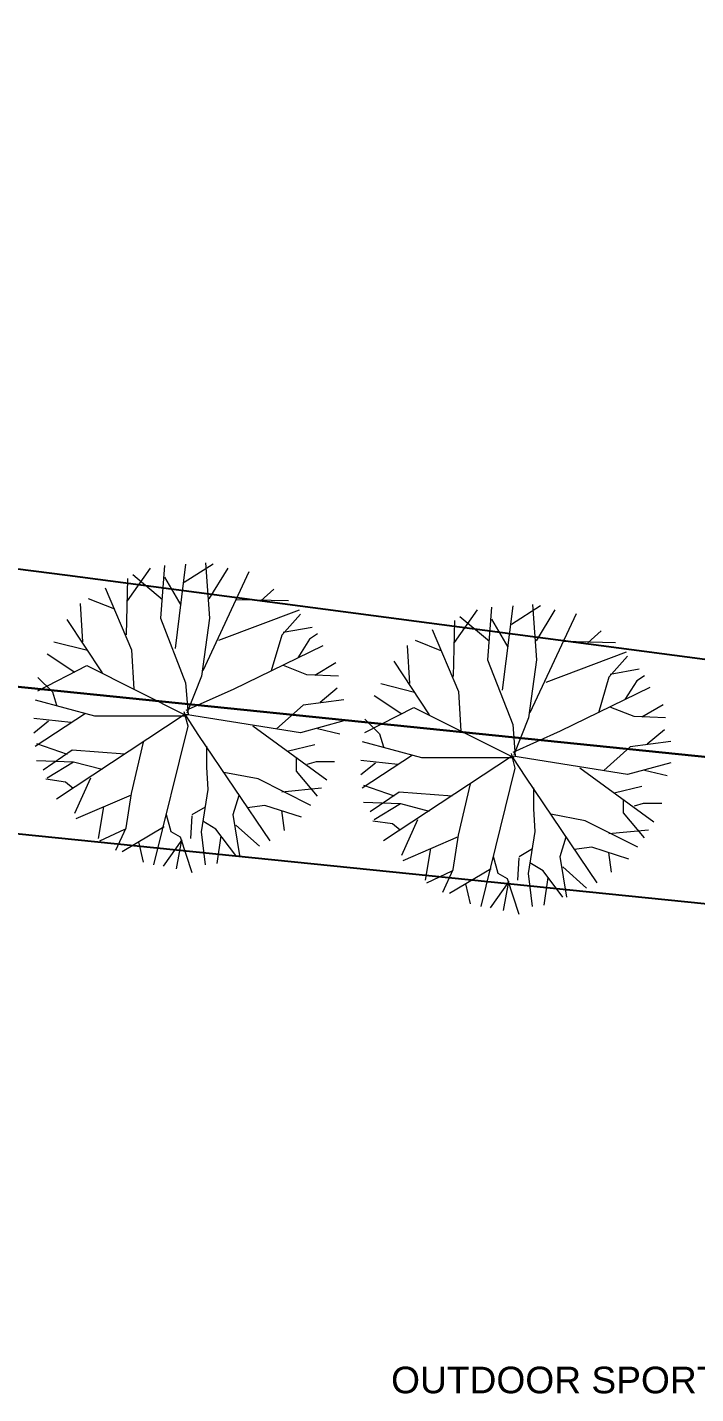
# Model space of a CAD drawing. Header units: millimetres. Extents: x 3079 to 579737, y 1565 to 1161826.
# Drawn here: x 469906 to 495022, y 1017681 to 1069023 of the extents above; entities that cross this region are included whole.
import ezdxf

# ---------------------------------------------------------------- set-up
doc = ezdxf.new("R2010")
doc.units = ezdxf.units.MM
doc.layers.add('IG-Area', color=250, linetype='Continuous', lineweight=30)
doc.layers.add('IG-Elevation', color=252, linetype='Continuous')
doc.layers.add('TREES', color=72, linetype='Continuous', lineweight=5, transparency=0.05)
doc.styles.get("Standard").update_dxf_attribs({"font": 'arial.ttf'})

msp = doc.modelspace()

# ---------------------------------------------------------------- linework, layer by layer
msp.add_line((527648, 1032795), (397916, 1046005))
at = {"layer": 'IG-Area'}
msp.add_line((543170, 1036742), (379262, 1053434), dxfattribs=at)
at = {"layer": 'IG-Elevation'}
msp.add_lwpolyline([(541535, 1066753), (538702, 1042477), (537651, 1040384), (533388, 1040252), (471411, 1048426), (456861, 1050283), (455778, 1053183), (456942, 1066477), (457253, 1069023)], dxfattribs=at)
msp.add_lwpolyline([(541535, 1066753), (538702, 1042477), (537651, 1040384), (533388, 1040252), (471411, 1048426), (456861, 1050283), (455778, 1053183), (456942, 1066477), (457253, 1069023)], dxfattribs=at)
msp.add_lwpolyline([(541535, 1066753), (538702, 1042477), (537651, 1040384), (533388, 1040252), (471411, 1048426), (456861, 1050283), (455778, 1053183), (456942, 1066477), (457253, 1069023)], dxfattribs=at)
at = {"layer": 'TREES'}
for p, q in [((474517, 1048706), (473652, 1047472)), ((473872, 1048457), (474989, 1047527)), ((475062, 1048803), (474912, 1046822)), ((475856, 1048853), (475458, 1045685)), ((476895, 1048853), (475806, 1048158)), ((478235, 1048557), (476499, 1044840)), ((476597, 1048902), (476746, 1046822)), ((477440, 1048706), (476733, 1047545)), ((472832, 1047962), (473823, 1045635)), ((473673, 1048308), (473615, 1046193)), ((475062, 1048358), (475675, 1047304)), ((479175, 1047912), (478680, 1047467)), ((472187, 1047564), (473178, 1047168)), ((479720, 1047467), (477754, 1047509)), ((471888, 1047368), (471980, 1045931)), ((480116, 1047119), (477095, 1045980)), ((480166, 1046969), (479471, 1046180)), ((486807, 1047136), (485942, 1045902)), ((486162, 1046887), (487279, 1045956)), ((487352, 1047233), (487202, 1045252)), ((488146, 1047283), (487748, 1044114)), ((489185, 1047283), (488096, 1046588)), ((490525, 1046987), (488789, 1043270)), ((488887, 1047332), (489035, 1045252)), ((489730, 1047136), (489022, 1045975)), ((471393, 1046772), (472722, 1044762)), ((474912, 1046822), (475856, 1044395)), ((476746, 1046822), (476450, 1044642)), ((480614, 1046474), (479521, 1046280)), ((485122, 1046392), (486113, 1044065)), ((485963, 1046738), (485905, 1044623)), ((487352, 1046788), (487965, 1045734)), ((470898, 1045931), (472166, 1045616)), ((479471, 1046180), (479075, 1044840)), ((480515, 1046031), (480066, 1045336)), ((480810, 1046230), (480515, 1046031)), ((484477, 1045994), (485468, 1045598)), ((492010, 1045896), (490044, 1045939)), ((491465, 1046342), (490970, 1045896)), ((470652, 1045485), (471692, 1044791)), ((473823, 1045635), (473912, 1044149)), ((481010, 1045784), (477639, 1044146)), ((484178, 1045797), (484270, 1044361)), ((492406, 1045548), (489385, 1044410)), ((492456, 1045399), (491761, 1044609)), ((470302, 1044096), (472137, 1045040)), ((472137, 1045040), (475904, 1043157)), ((480415, 1044692), (479539, 1045040)), ((481505, 1045140), (480709, 1044668)), ((483683, 1045202), (485012, 1043192)), ((487202, 1045252), (488146, 1042825)), ((489035, 1045252), (488740, 1043072)), ((492904, 1044904), (491811, 1044710)), ((470302, 1044594), (470848, 1044047)), ((475856, 1044395), (475952, 1043205)), ((476450, 1044642), (475904, 1043255)), ((481604, 1044642), (480415, 1044692)), ((483188, 1044361), (484456, 1044046)), ((491761, 1044609), (491365, 1043270)), ((492805, 1044461), (492356, 1043766)), ((493100, 1044659), (492805, 1044461)), ((470848, 1044047), (470997, 1043552)), ((477639, 1044146), (475861, 1043349)), ((481555, 1044197), (480910, 1043651)), ((482942, 1043915), (483981, 1043221)), ((486113, 1044065), (486202, 1042578)), ((493300, 1044214), (489929, 1042576)), ((470203, 1043751), (472434, 1043157)), ((475952, 1042761), (475806, 1043305)), ((480266, 1043552), (479275, 1042662)), ((481803, 1043751), (480266, 1043552)), ((482592, 1042526), (484427, 1043469)), ((484427, 1043469), (488194, 1041587)), ((492705, 1043121), (491829, 1043469)), ((493795, 1043570), (492998, 1043098)), ((470154, 1043058), (471543, 1042908)), ((470154, 1042512), (470698, 1042958)), ((470203, 1042017), (472088, 1043255)), ((470997, 1040034), (475806, 1043205)), ((472434, 1043157), (475856, 1043157)), ((474666, 1037557), (475952, 1042761)), ((480166, 1042512), (475856, 1043205)), ((476350, 1042413), (475879, 1043147)), ((481159, 1040728), (478381, 1042761)), ((481803, 1042958), (480166, 1042512)), ((482592, 1043024), (483138, 1042477)), ((488146, 1042825), (488242, 1041635)), ((488740, 1043072), (488194, 1041685)), ((493894, 1043072), (492705, 1043121)), ((479026, 1038448), (476350, 1042413)), ((481655, 1042462), (480810, 1042662)), ((483138, 1042477), (483287, 1041981)), ((489929, 1042576), (488151, 1041779)), ((493845, 1042626), (493200, 1042081)), ((470253, 1042117), (471403, 1041715)), ((470502, 1041123), (471592, 1041868)), ((471592, 1041868), (473576, 1041718)), ((473823, 1040232), (474268, 1042167)), ((476646, 1041223), (476646, 1042017)), ((480711, 1042067), (479670, 1041817)), ((482493, 1042181), (484724, 1041587)), ((488242, 1041191), (488096, 1041735)), ((492556, 1041981), (491565, 1041092)), ((494093, 1042181), (492556, 1041981)), ((470253, 1041472), (471642, 1041422)), ((470652, 1040827), (471642, 1041422)), ((471642, 1041422), (472722, 1041142)), ((476696, 1040382), (476646, 1041223)), ((480019, 1041076), (480019, 1041571)), ((480761, 1041422), (480415, 1041322)), ((481455, 1041422), (480761, 1041422)), ((482444, 1041487), (483833, 1041338)), ((482444, 1040942), (482988, 1041387)), ((482493, 1040446), (484377, 1041685)), ((483287, 1038463), (488096, 1041635)), ((484724, 1041587), (488146, 1041587)), ((492456, 1040942), (488146, 1041635)), ((488639, 1040842), (488169, 1041576)), ((494093, 1041387), (492456, 1040942)), ((470601, 1040778), (471343, 1040677)), ((471692, 1039488), (472287, 1040827)), ((478580, 1040778), (477291, 1041026)), ((480564, 1039786), (478580, 1040778)), ((480810, 1040133), (480019, 1041076)), ((486956, 1035987), (488242, 1041191)), ((491316, 1036878), (488639, 1040842)), ((493449, 1039158), (490671, 1041191)), ((493945, 1040892), (493100, 1041092)), ((471343, 1040677), (471626, 1040434)), ((473623, 1038943), (473823, 1040232)), ((476450, 1038793), (476696, 1040382)), ((480960, 1040431), (479471, 1040282)), ((482543, 1040547), (483693, 1040145)), ((482792, 1039553), (483882, 1040298)), ((483882, 1040298), (485866, 1040148)), ((486113, 1038662), (486558, 1040596)), ((488936, 1039653), (488936, 1040446)), ((493001, 1040496), (491960, 1040247)), ((471741, 1039291), (473823, 1040182)), ((472583, 1038547), (472782, 1039737)), ((476101, 1039438), (476597, 1039737)), ((477639, 1039438), (477868, 1040175)), ((478829, 1039786), (478164, 1039693)), ((480215, 1039341), (478829, 1039786)), ((482543, 1039902), (483932, 1039852)), ((482942, 1039257), (483932, 1039852)), ((483932, 1039852), (485012, 1039572)), ((492309, 1039506), (492309, 1040001)), ((493051, 1039852), (492705, 1039752)), ((493745, 1039852), (493051, 1039852)), ((475311, 1038793), (475138, 1039433)), ((476051, 1038547), (476101, 1039389)), ((476995, 1038894), (476499, 1039192)), ((477886, 1037902), (477639, 1039438)), ((479571, 1038843), (479471, 1039588)), ((482891, 1039207), (483633, 1039107)), ((483981, 1037918), (484577, 1039257)), ((488986, 1038811), (488936, 1039653)), ((490870, 1039207), (489581, 1039456)), ((492854, 1038216), (490870, 1039207)), ((493100, 1038562), (492309, 1039506)), ((472632, 1038448), (473576, 1038894)), ((473228, 1038102), (473623, 1038943)), ((473476, 1038052), (475043, 1038987)), ((475657, 1038597), (475311, 1038793)), ((476597, 1037557), (476450, 1038793)), ((477737, 1037902), (476995, 1038894)), ((478630, 1038249), (477737, 1039042)), ((483633, 1039107), (483916, 1038864)), ((485913, 1037373), (486113, 1038662)), ((488740, 1037223), (488986, 1038811)), ((493250, 1038861), (491761, 1038712)), ((474268, 1037653), (474098, 1038411)), ((475707, 1038498), (475012, 1037506)), ((475507, 1037407), (475707, 1038498)), ((476101, 1037257), (475657, 1038597)), ((477044, 1037604), (477191, 1038646)), ((484031, 1037721), (486113, 1038612)), ((484872, 1036977), (485072, 1038166)), ((488391, 1037868), (488887, 1038166)), ((489929, 1037868), (490158, 1038605)), ((491119, 1038216), (490454, 1038123)), ((492505, 1037771), (491119, 1038216)), ((487601, 1037223), (487428, 1037862)), ((488341, 1036977), (488391, 1037818)), ((489285, 1037323), (488789, 1037622)), ((490175, 1036332), (489929, 1037868)), ((491861, 1037273), (491761, 1038018)), ((484922, 1036878), (485866, 1037323)), ((485517, 1036531), (485913, 1037373)), ((485766, 1036482), (487333, 1037417)), ((487947, 1037027), (487601, 1037223)), ((488887, 1035987), (488740, 1037223)), ((490027, 1036332), (489285, 1037323)), ((490920, 1036678), (490027, 1037472)), ((486558, 1036083), (486388, 1036840)), ((487997, 1036927), (487302, 1035936)), ((487797, 1035837), (487997, 1036927)), ((488391, 1035687), (487947, 1037027)), ((489334, 1036034), (489481, 1037076))]:
    msp.add_line(p, q, dxfattribs=at)

# ---------------------------------------------------------------- texts
at = {"layer": 'IG-Area', "insert": (483576, 1018695), "char_height": 1000, "attachment_point": 1}
msp.add_mtext_dynamic_manual_height_columns('OUTDOOR SPORTS', width=38356.19, gutter_width=12.5, heights=[0], dxfattribs=at)

doc.saveas('drawing.dxf')
